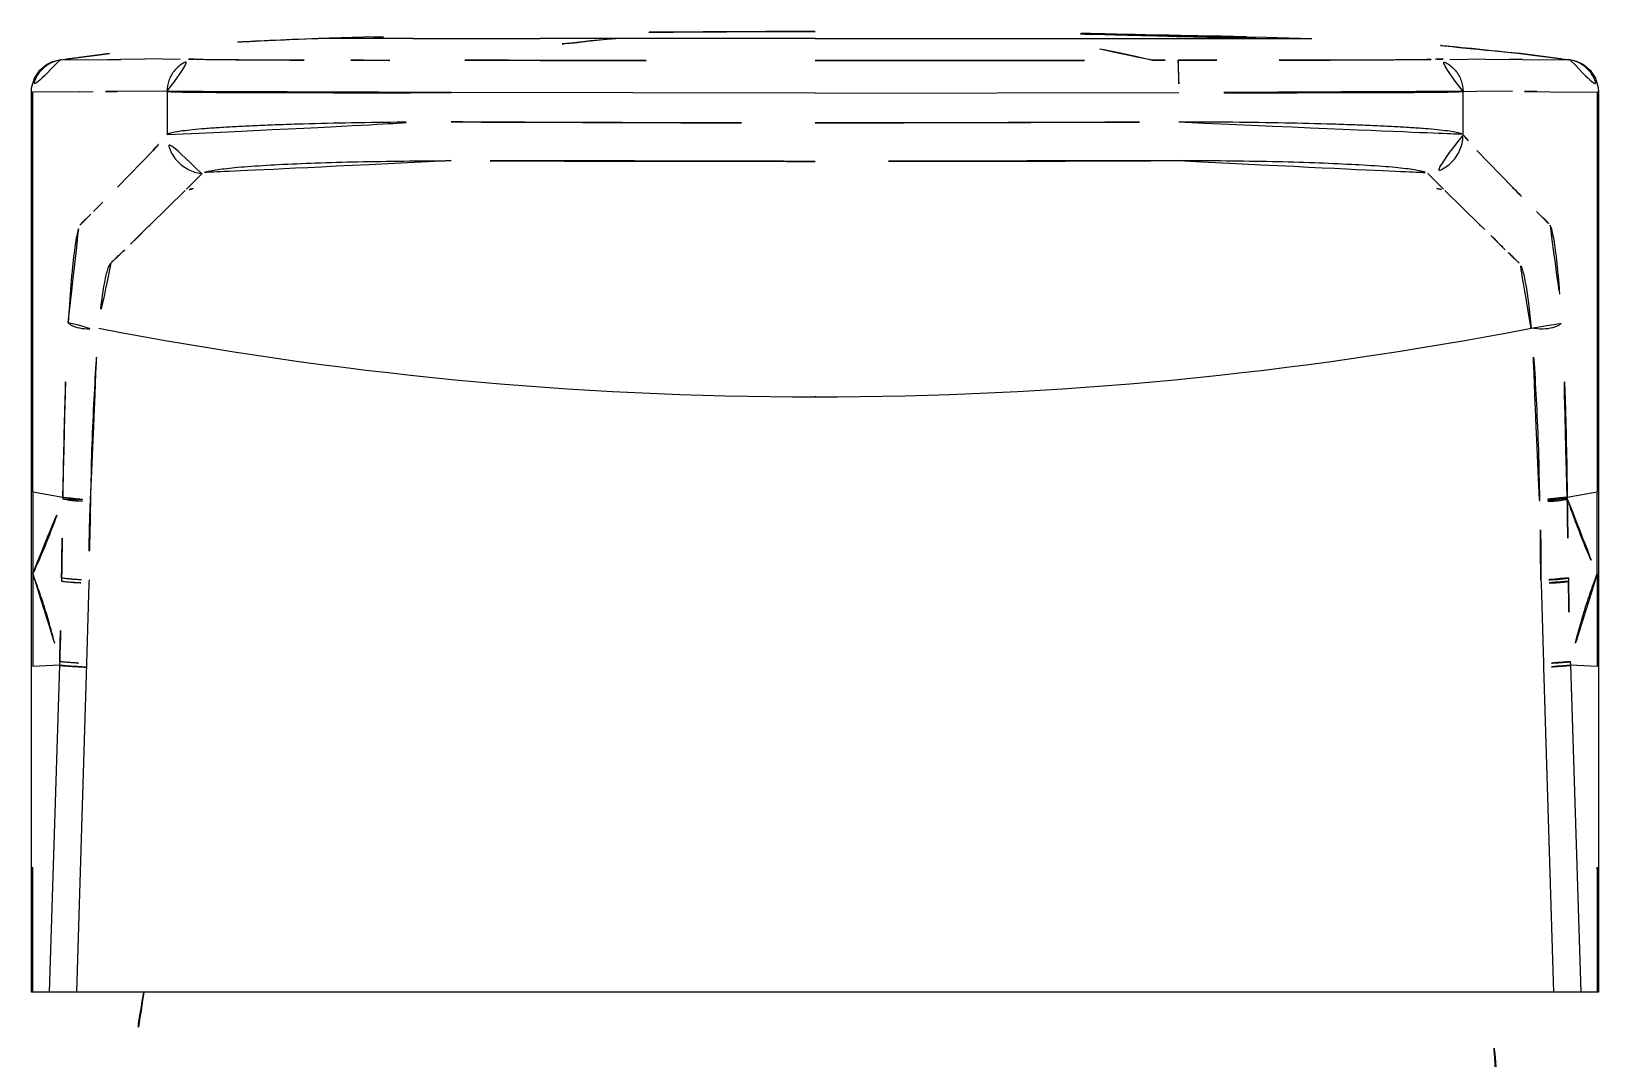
# Model space of a CAD drawing. Extents: x 16296660632 to 16296672714, y -37409619871 to -37409617455.
# Drawn here: x 16296672227.7 to 16296672275.79, y -37409617760.39 to -37409617728.86 of the extents above; entities that cross this region are included whole.
import ezdxf

# ---------------------------------------------------------------- set-up
doc = ezdxf.new("R2010")
doc.units = 0
doc.header["$LTSCALE"] = 10
doc.header["$MEASUREMENT"] = 0
doc.layers.get('0').update_dxf_attribs({"linetype": 'CONTINUOUS'})
doc.layers.add('02___PRT_ALL_AXES', color=7, linetype='CONTINUOUS')

msp = doc.modelspace()

# ---------------------------------------------------------------- linework, layer by layer
at = {"color": 7, "linetype": 'Continuous'}
for p, q in [((16296672237.900391, -37409617729.044144), (16296672236.50116, -37409617729.082443)), ((16296672237.90192, -37409617729.08252), (16296672236.501989, -37409617729.082268)), ((16296672238.5033, -37409617729.02877), (16296672237.900391, -37409617729.044144)), ((16296672238.504089, -37409617729.063904), (16296672237.90132, -37409617729.082527)), ((16296672238.503719, -37409617729.082481), (16296672237.90132, -37409617729.082542)), ((16296672239.40564, -37409617729.082481), (16296672238.503719, -37409617729.082481)), ((16296672239.405649, -37409617729.082481), (16296672243.310711, -37409617729.082497)), ((16296672245.636909, -37409617729.082527), (16296672243.310699, -37409617729.082512)), ((16296672251.74423, -37409617729.082542), (16296672245.636881, -37409617729.08252)), ((16296672251.74423, -37409617728.86393), (16296672251.74423, -37409617728.864014)), ((16296672251.74423, -37409617729.082542), (16296672257.851521, -37409617729.08252)), ((16296672257.851521, -37409617729.08252), (16296672260.17786, -37409617729.082497)), ((16296672260.17775, -37409617729.082497), (16296672264.0828, -37409617729.082481)), ((16296672264.082809, -37409617729.082481), (16296672264.98473, -37409617729.082481)), ((16296672264.98473, -37409617729.082481), (16296672265.588011, -37409617729.082558)), ((16296672264.985229, -37409617729.063927), (16296672265.587139, -37409617729.082527)), ((16296672264.986019, -37409617729.028793), (16296672265.58893, -37409617729.044159)), ((16296672265.587139, -37409617729.082527), (16296672266.987471, -37409617729.082527)), ((16296672265.58893, -37409617729.044159), (16296672266.987499, -37409617729.082443)), ((16296672230.1021, -37409617729.545837), (16296672228.86219, -37409617729.702797)), ((16296672274.626261, -37409617729.702797), (16296672273.38633, -37409617729.54583)), ((16296672228.56814, -37409617729.738533), (16296672228.56954, -37409617729.738297)), ((16296672228.56954, -37409617729.738297), (16296672228.67915, -37409617729.723824)), ((16296672228.56954, -37409617729.738297), (16296672228.612141, -37409617729.737061)), ((16296672228.612141, -37409617729.737038), (16296672230.04142, -37409617729.728233)), ((16296672230.04143, -37409617729.728271), (16296672230.44269, -37409617729.725128)), ((16296672231.18211, -37409617729.71994), (16296672230.442011, -37409617729.725456)), ((16296672232.26832, -37409617729.723083), (16296672231.17985, -37409617729.710823)), ((16296672271.2202, -37409617729.723083), (16296672272.308599, -37409617729.710808)), ((16296672272.306351, -37409617729.71994), (16296672273.04645, -37409617729.725456)), ((16296672273.44702, -37409617729.72831), (16296672273.046169, -37409617729.725082)), ((16296672273.447029, -37409617729.728233), (16296672274.87631, -37409617729.737038)), ((16296672274.806499, -37409617729.72345), (16296672274.92091, -37409617729.738571)), ((16296672274.919161, -37409617729.738541), (16296672274.87631, -37409617729.737053)), ((16296672274.92075, -37409617729.738724), (16296672274.919161, -37409617729.738541)), ((16296672274.92075, -37409617729.738724), (16296672274.99972, -37409617729.752769)), ((16296672227.70116, -37409617730.730057), (16296672227.701111, -37409617730.730072)), ((16296672227.701111, -37409617730.730072), (16296672227.749149, -37409617730.730103)), ((16296672227.703159, -37409617758.351021), (16296672227.70438, -37409617730.730072)), ((16296672227.74922, -37409617742.994583), (16296672227.749229, -37409617730.727493)), ((16296672229.191339, -37409617730.717003), (16296672227.749229, -37409617730.727493)), ((16296672229.191339, -37409617730.717003), (16296672229.59553, -37409617730.713097)), ((16296672231.437309, -37409617730.69899), (16296672230.348181, -37409617730.706978)), ((16296672231.86194, -37409617730.706993), (16296672231.437361, -37409617730.69899)), ((16296672231.864981, -37409617730.707603), (16296672231.86194, -37409617730.706993)), ((16296672231.864981, -37409617730.707603), (16296672231.864981, -37409617732.032112)), ((16296672251.74423, -37409617730.756508), (16296672240.58168, -37409617730.743103)), ((16296672251.74423, -37409617730.756508), (16296672262.906771, -37409617730.743103)), ((16296672271.62347, -37409617730.707603), (16296672271.62652, -37409617730.70697)), ((16296672271.62347, -37409617730.707603), (16296672271.62347, -37409617732.032112)), ((16296672271.62652, -37409617730.70697), (16296672272.0511, -37409617730.69899)), ((16296672273.14027, -37409617730.706978), (16296672272.05114, -37409617730.69899)), ((16296672273.89292, -37409617730.712563), (16296672274.297119, -37409617730.716011)), ((16296672274.29714, -37409617730.717056), (16296672275.739189, -37409617730.727417)), ((16296672275.739229, -37409617730.727493), (16296672275.739229, -37409617742.994583)), ((16296672275.78404, -37409617730.730042), (16296672275.74605, -37409617730.730118)), ((16296672275.784081, -37409617730.730026), (16296672275.785299, -37409617758.351021)), ((16296672231.864981, -37409617732.032143), (16296672231.86194, -37409617732.035637)), ((16296672271.62347, -37409617732.032112), (16296672271.62652, -37409617732.035683)), ((16296672230.348261, -37409617733.645798), (16296672231.437361, -37409617732.518547)), ((16296672272.0511, -37409617732.518547), (16296672273.1402, -37409617733.645798)), ((16296672232.459009, -37409617733.71022), (16296672232.69981, -37409617733.471451)), ((16296672232.69981, -37409617733.471451), (16296672232.94486, -37409617733.227913)), ((16296672270.788639, -37409617733.471451), (16296672270.543591, -37409617733.227913)), ((16296672271.029449, -37409617733.71022), (16296672270.788639, -37409617733.471451)), ((16296672232.42396, -37409617733.74456), (16296672231.34726, -37409617734.80027)), ((16296672271.064501, -37409617733.74456), (16296672272.14119, -37409617734.800262)), ((16296672231.195499, -37409617734.949203), (16296672231.300369, -37409617734.844933)), ((16296672272.29295, -37409617734.949203), (16296672272.188089, -37409617734.844933)), ((16296672251.74423, -37409617740.062721), (16296672251.74423, -37409617740.080399)), ((16296672227.745291, -37409617742.994583), (16296672227.745199, -37409617745.50943)), ((16296672227.745291, -37409617742.994583), (16296672228.66453, -37409617743.152992)), ((16296672274.823931, -37409617743.152992), (16296672275.74316, -37409617742.994583)), ((16296672275.743259, -37409617745.50943), (16296672275.74316, -37409617742.994583)), ((16296672228.66453, -37409617743.152992), (16296672228.663891, -37409617743.207451)), ((16296672229.51461, -37409617743.227814), (16296672229.513889, -37409617743.2808)), ((16296672273.97344, -37409617743.227837), (16296672273.974991, -37409617743.280762)), ((16296672274.823931, -37409617743.152992), (16296672274.82456, -37409617743.207451)), ((16296672227.745029, -37409617745.50943), (16296672227.745001, -37409617745.733803)), ((16296672275.746679, -37409617745.50943), (16296672275.74667, -37409617745.733803)), ((16296672227.745001, -37409617745.733803), (16296672227.74457, -37409617748.35247)), ((16296672228.630039, -37409617745.632088), (16296672228.62849, -37409617745.733612)), ((16296672229.468651, -37409617745.797478), (16296672229.394609, -37409617748.264282)), ((16296672229.47529, -37409617745.697609), (16296672229.468651, -37409617745.797478)), ((16296672274.013149, -37409617745.697609), (16296672274.019779, -37409617745.797493)), ((16296672274.019779, -37409617745.797493), (16296672274.09384, -37409617748.264282)), ((16296672274.858419, -37409617745.632088), (16296672274.85997, -37409617745.73362)), ((16296672275.74667, -37409617745.733803), (16296672275.746771, -37409617748.35247)), ((16296672228.56669, -37409617748.314003), (16296672227.747511, -37409617748.352478)), ((16296672228.56708, -37409617748.314011), (16296672228.25227, -37409617758.351021)), ((16296672228.57044, -37409617748.202393), (16296672228.56694, -37409617748.314003)), ((16296672229.394609, -37409617748.264282), (16296672229.08499, -37409617758.351021)), ((16296672274.09384, -37409617748.264282), (16296672274.09717, -37409617748.375816)), ((16296672274.09717, -37409617748.375816), (16296672274.403549, -37409617758.351013)), ((16296672274.918209, -37409617748.202377), (16296672274.921721, -37409617748.314003)), ((16296672275.74094, -37409617748.352478), (16296672274.921761, -37409617748.314003)), ((16296672274.921761, -37409617748.314003), (16296672275.23645, -37409617758.351013)), ((16296672275.78536, -37409617758.351021), (16296672227.703091, -37409617758.351021))]:
    msp.add_line(p, q, dxfattribs=at)
for points in [[(16296672228.67915, -37409617729.723824), (16296672229.145321, -37409617729.663368), (16296672229.716101, -37409617729.592247), (16296672230.102249, -37409617729.546097)], [(16296672273.38619, -37409617729.546097), (16296672273.77103, -37409617729.592079), (16296672274.34078, -37409617729.663063), (16296672274.806499, -37409617729.72345)], [(16296672227.701111, -37409617730.730072), (16296672227.710621, -37409617730.592644), (16296672227.7994, -37409617730.297913), (16296672227.96257, -37409617730.056007), (16296672228.165489, -37409617729.885719), (16296672228.3535, -37409617729.79245), (16296672228.484699, -37409617729.753662), (16296672228.567329, -37409617729.738777)], [(16296672274.99972, -37409617729.752769), (16296672275.13279, -37409617729.791649), (16296672275.322941, -37409617729.885696), (16296672275.525459, -37409617730.055542), (16296672275.687941, -37409617730.295593), (16296672275.77737, -37409617730.589401), (16296672275.78735, -37409617730.730553)]]:
    msp.add_lwpolyline(points, dxfattribs=at)
for centre, radius, start, end in [((16296672238.56146, -37409617801.900703), 72.847411, 91.62000406, 96.66842761), ((16296672251.74094, -37409618260.51226), 531.648322, 89.99967215, 91.42673205), ((16296672251.744141, -37409618167.264687), 438.40077, 90, 91.73065339), ((16296672251.74299, -37409618129.964973), 401.101041, 89.99978143, 91.89137109), ((16296672247.41143, -37409617754.191811), 25.171918, 94.0425597, 103.8456196), ((16296672251.745461, -37409618129.964973), 401.101039, 88.10851969, 90.00021857), ((16296672251.74505, -37409618167.226357), 438.362437, 88.26923738, 90.00010928), ((16296672251.747549, -37409618260.510094), 531.646152, 88.5731587, 89.99694008), ((16296672256.076839, -37409617754.193008), 25.173125, 76.1548048, 85.9573313), ((16296672264.927, -37409617801.900703), 72.847418, 83.33157239, 88.37999594), ((16296672228.748011, -37409617730.710426), 0.982831, 97.9462029, 100.3052081), ((16296672237.216881, -37409617791.598358), 62.456872, 97.68739076, 97.91892523), ((16296672232.35981, -37409617740.40696), 10.694106, 88.3034669, 90.4986649), ((16296672238.419319, -37409616935.964722), 793.788849, 269.934211647, 270.157804292), ((16296672265.048241, -37409616962.004997), 767.748616, 269.838478882, 270.069613254), ((16296672266.120359, -37409617792.711143), 63.579878, 82.08427399, 82.31174284), ((16296672274.7404, -37409617730.710747), 0.983147, 79.5803711, 82.0534724), ((16296672045.40333, -37409617568.494583), 248.017129, 318.59788582, 318.74632637), ((16296672458.07864, -37409617568.494041), 248.01262, 221.25476327, 221.40327587), ((16296672233.061951, -37409617732.054626), 1.178802, 262.9364145, 264.3011074), ((16296672270.42651, -37409617732.054626), 1.178802, 275.6988926, 277.0635855), ((16296672141.046221, -37409617645.91877), 125.183365, 315.02704621, 315.50963305), ((16296672362.618389, -37409617645.745644), 125.430351, 224.49036695, 224.97218112), ((16296672251.71702, -37409617624.901909), 115.178541, 259.01549425, 270.0135511), ((16296672251.77162, -37409617624.901039), 115.179366, 269.98633962, 280.98439847), ((16296672070.430941, -37409617743.249908), 158.217044, 358.20615371, 359.10034452), ((16296672433.05752, -37409617743.249908), 158.217044, 180.89965548, 181.79384629)]:
    msp.add_arc(centre, radius, start, end, dxfattribs=at)
for points, knots in [([(16296672228.572189, -37409617729.743446), (16296672228.458639, -37409617729.764099), (16296672228.23683, -37409617729.845657), (16296672227.96711, -37409617730.073509), (16296672227.790661, -37409617730.379303), (16296672227.74951, -37409617730.612022), (16296672227.749269, -37409617730.727417)], [0, 0, 0, 0, 0.249994782, 0.499985591, 0.750039468, 1, 1, 1, 1]), ([(16296672231.86194, -37409617730.706848), (16296672231.862009, -37409617730.593338), (16296672231.90275, -37409617730.356987), (16296672232.08482, -37409617730.042732), (16296672232.366699, -37409617729.813881), (16296672232.593679, -37409617729.736923), (16296672232.705681, -37409617729.719254)], [0, 0, 0, 0, 0.242131574, 0.50018665, 0.758129322, 1, 1, 1, 1]), ([(16296672232.7057, -37409617729.719254), (16296672232.75115, -37409617729.724403), (16296672232.89221, -37409617729.730263), (16296672233.176229, -37409617729.736038), (16296672233.60351, -37409617729.740929), (16296672234.165991, -37409617729.744904), (16296672234.85351, -37409617729.747971), (16296672235.981291, -37409617729.751259), (16296672236.87854, -37409617729.752434), (16296672237.507601, -37409617729.753052)], [0, 0, 0, 0, 0.028571255, 0.088091059, 0.177529921, 0.295470414, 0.439493363, 0.607023892, 1, 1, 1, 1]), ([(16296672241.38772, -37409617729.751266), (16296672241.322901, -37409617729.751106), (16296672241.061979, -37409617729.750473), (16296672240.80105, -37409617729.750008), (16296672240.60494, -37409617729.750557)], [0, 0, 0, 0, 0.248401854, 1, 1, 1, 1]), ([(16296672241.3876, -37409617729.75135), (16296672242.250641, -37409617729.753319), (16296672245.70285, -37409617729.758919), (16296672249.15506, -37409617729.762482), (16296672251.74423, -37409617729.762497)], [0, 0, 0, 0, 0.249997232, 1, 1, 1, 1]), ([(16296672251.74423, -37409617729.762497), (16296672254.333401, -37409617729.762482), (16296672257.785601, -37409617729.758919), (16296672261.23781, -37409617729.753319), (16296672262.100849, -37409617729.75135)], [0, 0, 0, 0, 0.750002768, 1, 1, 1, 1]), ([(16296672262.100771, -37409617729.751266), (16296672262.165581, -37409617729.751106), (16296672262.426491, -37409617729.750473), (16296672262.68741, -37409617729.750008), (16296672262.883511, -37409617729.750557)], [0, 0, 0, 0, 0.248401875, 1, 1, 1, 1]), ([(16296672262.883511, -37409617729.750557), (16296672262.886299, -37409617729.76207), (16296672262.889509, -37409617729.796227), (16296672262.89427, -37409617729.863258), (16296672262.898161, -37409617729.961601), (16296672262.901791, -37409617730.088402), (16296672262.904461, -37409617730.2379), (16296672262.90686, -37409617730.458771), (16296672262.907141, -37409617730.628838), (16296672262.906771, -37409617730.743103)], [0, 0, 0, 0, 0.035778115, 0.103125979, 0.203288396, 0.332844022, 0.486343067, 0.654884843, 1, 1, 1, 1]), ([(16296672265.98085, -37409617729.753052), (16296672266.609921, -37409617729.752434), (16296672267.50716, -37409617729.751259), (16296672268.634939, -37409617729.747971), (16296672269.32247, -37409617729.744904), (16296672269.884951, -37409617729.740929), (16296672270.312229, -37409617729.736038), (16296672270.596239, -37409617729.730263), (16296672270.73731, -37409617729.724403), (16296672270.782749, -37409617729.719254)], [0, 0, 0, 0, 0.392976108, 0.560506637, 0.704529586, 0.822470079, 0.911908941, 0.971428745, 1, 1, 1, 1]), ([(16296672270.812031, -37409617729.717537), (16296672270.8468, -37409617729.716537), (16296672270.98333, -37409617729.712921), (16296672271.11993, -37409617729.712433), (16296672271.22172, -37409617729.713257)], [0, 0, 0, 0, 0.254705531, 1, 1, 1, 1]), ([(16296672271.62652, -37409617730.707031), (16296672271.626471, -37409617730.593513), (16296672271.58576, -37409617730.357132), (16296672271.4037, -37409617730.042801), (16296672271.12179, -37409617729.813904), (16296672270.89477, -37409617729.736908), (16296672270.782749, -37409617729.719254)], [0, 0, 0, 0, 0.24212358, 0.500178891, 0.758126011, 1, 1, 1, 1]), ([(16296672274.918209, -37409617729.743813), (16296672275.031561, -37409617729.764648), (16296672275.252911, -37409617729.846474), (16296672275.521959, -37409617730.074333), (16296672275.69791, -37409617730.379799), (16296672275.738951, -37409617730.61219), (16296672275.739189, -37409617730.727417)], [0, 0, 0, 0, 0.250000467, 0.499991671, 0.750045447, 1, 1, 1, 1]), ([(16296672230.3482, -37409617730.706978), (16296672230.285879, -37409617730.707497), (16296672230.03499, -37409617730.709633), (16296672229.7841, -37409617730.711731), (16296672229.59553, -37409617730.713097)], [0, 0, 0, 0, 0.248395776, 1, 1, 1, 1]), ([(16296672240.58168, -37409617730.743103), (16296672240.02891, -37409617730.744713), (16296672238.94549, -37409617730.746696), (16296672237.371189, -37409617730.746368), (16296672235.916241, -37409617730.744537), (16296672234.801729, -37409617730.742119), (16296672234.00762, -37409617730.739273), (16296672233.49769, -37409617730.736794), (16296672233.051319, -37409617730.733833), (16296672232.672649, -37409617730.730309), (16296672232.365, -37409617730.726334), (16296672232.130989, -37409617730.721443), (16296672231.98279, -37409617730.717018), (16296672231.902571, -37409617730.711899), (16296672231.87528, -37409617730.709503), (16296672231.864981, -37409617730.707603)], [0, 0, 0, 0, 0.190236003, 0.372853503, 0.541785529, 0.690949788, 0.75640929, 0.815073528, 0.866443887, 0.910028196, 0.945396548, 0.972323041, 0.99059157, 0.996397798, 1, 1, 1, 1]), ([(16296672271.62347, -37409617730.707603), (16296672271.61318, -37409617730.709503), (16296672271.58588, -37409617730.711899), (16296672271.505671, -37409617730.717018), (16296672271.35747, -37409617730.721443), (16296672271.123449, -37409617730.726334), (16296672270.815809, -37409617730.730309), (16296672270.43714, -37409617730.733833), (16296672269.99077, -37409617730.736794), (16296672269.480829, -37409617730.739273), (16296672268.686729, -37409617730.742119), (16296672267.57221, -37409617730.744537), (16296672266.11726, -37409617730.746368), (16296672264.542971, -37409617730.746696), (16296672263.459551, -37409617730.744713), (16296672262.906771, -37409617730.743103)], [0, 0, 0, 0, 0.003602202, 0.009408431, 0.027676959, 0.054603452, 0.089971804, 0.133556113, 0.184926472, 0.24359071, 0.309050212, 0.458214471, 0.627146497, 0.809763997, 1, 1, 1, 1]), ([(16296672273.89292, -37409617730.712563), (16296672273.8298, -37409617730.711647), (16296672273.57892, -37409617730.708748), (16296672273.32802, -37409617730.710114), (16296672273.140249, -37409617730.710114)], [0, 0, 0, 0, 0.251616484, 1, 1, 1, 1]), ([(16296672231.864981, -37409617732.032097), (16296672231.87344, -37409617732.023117), (16296672231.901091, -37409617732.008621), (16296672231.952049, -37409617731.99099), (16296672232.022341, -37409617731.973488), (16296672232.153021, -37409617731.947441), (16296672232.36352, -37409617731.916687), (16296672232.670799, -37409617731.882439), (16296672233.04895, -37409617731.849457), (16296672233.4946, -37409617731.817917), (16296672234.003839, -37409617731.788231), (16296672234.57243, -37409617731.760712), (16296672235.19557, -37409617731.735672), (16296672236.11928, -37409617731.704933), (16296672237.36624, -37409617731.674858), (16296672238.942369, -37409617731.652321), (16296672240.02783, -37409617731.646156), (16296672240.58168, -37409617731.645332)], [0, 0, 0, 0, 0.004233856, 0.010388258, 0.018622758, 0.029018658, 0.056141731, 0.091583405, 0.135142961, 0.186410501, 0.244924891, 0.310221264, 0.381791196, 0.458977756, 0.627437953, 0.80990022, 1, 1, 1, 1]), ([(16296672240.58168, -37409617731.645363), (16296672241.04669, -37409617731.644753), (16296672241.9767, -37409617731.65094), (16296672243.37179, -37409617731.658096), (16296672244.767, -37409617731.6632), (16296672246.62748, -37409617731.668419), (16296672248.95323, -37409617731.672768), (16296672250.813881, -37409617731.674889), (16296672251.74423, -37409617731.674583)], [0, 0, 0, 0, 0.124971635, 0.249948145, 0.374942867, 0.499942296, 0.749964527, 1, 1, 1, 1]), ([(16296672251.74423, -37409617731.674583), (16296672252.67458, -37409617731.674889), (16296672254.535219, -37409617731.672768), (16296672256.86097, -37409617731.668419), (16296672258.72146, -37409617731.6632), (16296672260.116659, -37409617731.658096), (16296672261.511749, -37409617731.65094), (16296672262.441771, -37409617731.644753), (16296672262.906771, -37409617731.645363)], [0, 0, 0, 0, 0.250035473, 0.500057703, 0.625057132, 0.750051854, 0.875028363, 1, 1, 1, 1]), ([(16296672262.906771, -37409617731.645332), (16296672263.46063, -37409617731.646156), (16296672264.546089, -37409617731.652321), (16296672266.12221, -37409617731.674858), (16296672267.369181, -37409617731.704933), (16296672268.292879, -37409617731.735672), (16296672268.916031, -37409617731.760712), (16296672269.48461, -37409617731.788231), (16296672269.993851, -37409617731.817917), (16296672270.439501, -37409617731.849457), (16296672270.81765, -37409617731.882439), (16296672271.124929, -37409617731.916687), (16296672271.33544, -37409617731.947441), (16296672271.46611, -37409617731.973488), (16296672271.5364, -37409617731.99099), (16296672271.58737, -37409617732.008621), (16296672271.615021, -37409617732.023117), (16296672271.62347, -37409617732.032097)], [0, 0, 0, 0, 0.19009978, 0.372562047, 0.541022244, 0.618208804, 0.689778736, 0.755075109, 0.813589499, 0.864857039, 0.908416595, 0.943858269, 0.970981342, 0.981377242, 0.989611742, 0.995766144, 1, 1, 1, 1]), ([(16296672271.626511, -37409617732.035843), (16296672271.62607, -37409617732.174347), (16296672271.574409, -37409617732.463676), (16296672271.3456, -37409617732.846603), (16296672270.99242, -37409617733.120857), (16296672270.709961, -37409617733.207329), (16296672270.571461, -37409617733.224487)], [0, 0, 0, 0, 0.24065148, 0.498769291, 0.757566003, 1, 1, 1, 1]), ([(16296672232.91699, -37409617733.224487), (16296672232.7785, -37409617733.207329), (16296672232.496031, -37409617733.12085), (16296672232.142851, -37409617732.846588), (16296672231.91404, -37409617732.463669), (16296672231.862379, -37409617732.174347), (16296672231.86194, -37409617732.035828)], [0, 0, 0, 0, 0.242434186, 0.501231092, 0.759348887, 1, 1, 1, 1]), ([(16296672240.581671, -37409617732.831177), (16296672240.094801, -37409617732.833672), (16296672239.13871, -37409617732.84214), (16296672237.750799, -37409617732.861877), (16296672236.470831, -37409617732.896973), (16296672235.344151, -37409617732.945847), (16296672234.51903, -37409617732.994713), (16296672233.96418, -37409617733.039932), (16296672233.637911, -37409617733.074562), (16296672233.37641, -37409617733.110603), (16296672233.177521, -37409617733.145554), (16296672233.0396, -37409617733.179558), (16296672232.9674, -37409617733.208992), (16296672232.944889, -37409617733.227608)], [0, 0, 0, 0, 0.190586293, 0.37427283, 0.543347749, 0.691795405, 0.815714838, 0.866871688, 0.90970645, 0.944112154, 0.970249208, 0.988567286, 1, 1, 1, 1]), ([(16296672251.74423, -37409617732.852676), (16296672250.81275, -37409617732.852921), (16296672248.95018, -37409617732.851334), (16296672246.622049, -37409617732.848198), (16296672244.75972, -37409617732.844452), (16296672243.36282, -37409617732.840561), (16296672241.970091, -37409617732.835251), (16296672241.043011, -37409617732.83004), (16296672240.5816, -37409617732.831177)], [0, 0, 0, 0, 0.25033683, 0.500572512, 0.625692845, 0.750845448, 0.875995199, 1, 1, 1, 1]), ([(16296672262.906851, -37409617732.831177), (16296672262.44544, -37409617732.83004), (16296672261.51837, -37409617732.835251), (16296672260.125629, -37409617732.840561), (16296672258.728729, -37409617732.844452), (16296672256.8664, -37409617732.848198), (16296672254.538271, -37409617732.851334), (16296672252.675699, -37409617732.852921), (16296672251.74423, -37409617732.852676)], [0, 0, 0, 0, 0.124004801, 0.249154552, 0.374307155, 0.499427488, 0.74966317, 1, 1, 1, 1]), ([(16296672262.906851, -37409617732.831169), (16296672263.393721, -37409617732.833603), (16296672264.34988, -37409617732.84214), (16296672265.7379, -37409617732.8619), (16296672267.017891, -37409617732.896889), (16296672268.144661, -37409617732.945961), (16296672268.9702, -37409617732.995003), (16296672269.52562, -37409617733.039703), (16296672269.851709, -37409617733.074013), (16296672270.112129, -37409617733.110497), (16296672270.309669, -37409617733.146263), (16296672270.44766, -37409617733.18029), (16296672270.52014, -37409617733.209396), (16296672270.54356, -37409617733.227608)], [0, 0, 0, 0, 0.190593329, 0.374316575, 0.543412558, 0.691828385, 0.81581433, 0.867118203, 0.909956254, 0.94413575, 0.970087406, 0.988386466, 1, 1, 1, 1]), ([(16296672232.6702, -37409617733.685608), (16296672232.650249, -37409617733.691803), (16296672232.56921, -37409617733.715523), (16296672232.486561, -37409617733.733612), (16296672232.42396, -37409617733.74456)], [0, 0, 0, 0, 0.247338688, 1, 1, 1, 1]), ([(16296672232.6702, -37409617733.685608), (16296672232.65921, -37409617733.689034), (16296672232.59107, -37409617733.708748), (16296672232.518101, -37409617733.717529), (16296672232.459009, -37409617733.710197)], [0, 0, 0, 0, 0.161952504, 1, 1, 1, 1]), ([(16296672270.81826, -37409617733.685608), (16296672270.8382, -37409617733.691803), (16296672270.91925, -37409617733.715523), (16296672271.0019, -37409617733.733612), (16296672271.064501, -37409617733.74456)], [0, 0, 0, 0, 0.247347335, 1, 1, 1, 1]), ([(16296672270.81826, -37409617733.685608), (16296672270.8416, -37409617733.692863), (16296672270.8806, -37409617733.703033), (16296672270.95109, -37409617733.714653), (16296672270.99851, -37409617733.713707), (16296672271.02944, -37409617733.710152)], [0, 0, 0, 0, 0.342485072, 0.563682713, 1, 1, 1, 1]), ([(16296672229.191339, -37409617734.813293), (16296672229.20463, -37409617734.790527), (16296672229.242331, -37409617734.755173), (16296672229.295179, -37409617734.702423), (16296672229.347219, -37409617734.651154), (16296672229.41633, -37409617734.582901), (16296672229.502661, -37409617734.497597), (16296672229.571541, -37409617734.429253), (16296672229.605961, -37409617734.395073)], [0, 0, 0, 0, 0.134241202, 0.258194994, 0.382075747, 0.505791224, 0.752983399, 1, 1, 1, 1]), ([(16296672273.8825, -37409617734.395073), (16296672273.91691, -37409617734.429253), (16296672273.98579, -37409617734.497597), (16296672274.072109, -37409617734.582893), (16296672274.14122, -37409617734.651131), (16296672274.19326, -37409617734.7024), (16296672274.24609, -37409617734.755127), (16296672274.283791, -37409617734.790497), (16296672274.297091, -37409617734.813248)], [0, 0, 0, 0, 0.247022542, 0.49422065, 0.617939067, 0.741822735, 0.865779575, 1, 1, 1, 1]), ([(16296672228.833679, -37409617737.797798), (16296672228.85573, -37409617737.415604), (16296672228.89138, -37409617736.873207), (16296672228.951071, -37409617736.193497), (16296672228.99494, -37409617735.780144), (16296672229.04019, -37409617735.435516), (16296672229.0861, -37409617735.161568), (16296672229.1325, -37409617734.960823), (16296672229.16934, -37409617734.852028), (16296672229.19133, -37409617734.812737)], [0, 0, 0, 0, 0.38100727, 0.540879296, 0.679051323, 0.794639336, 0.886825292, 0.955191352, 1, 1, 1, 1]), ([(16296672231.195499, -37409617734.949203), (16296672231.14152, -37409617734.999893), (16296672231.00827, -37409617735.125664), (16296672230.80423, -37409617735.336937), (16296672230.646099, -37409617735.489372), (16296672230.56575, -37409617735.565193)], [0, 0, 0, 0, 0.252182058, 0.623813977, 1, 1, 1, 1]), ([(16296672231.331141, -37409617734.824768), (16296672231.32789, -37409617734.828621), (16296672231.320061, -37409617734.838676), (16296672231.307631, -37409617734.843193), (16296672231.300369, -37409617734.844933)], [0, 0, 0, 0, 0.402743706, 1, 1, 1, 1]), ([(16296672231.34726, -37409617734.800262), (16296672231.348351, -37409617734.802544), (16296672231.349831, -37409617734.808052), (16296672231.3445, -37409617734.815147), (16296672231.33779, -37409617734.820877), (16296672231.33317, -37409617734.825378), (16296672231.33065, -37409617734.827469)], [0, 0, 0, 0, 0.219194056, 0.444582894, 0.715312624, 1, 1, 1, 1]), ([(16296672272.14119, -37409617734.800262), (16296672272.140129, -37409617734.802521), (16296672272.13858, -37409617734.807877), (16296672272.143841, -37409617734.81469), (16296672272.150419, -37409617734.819832), (16296672272.154989, -37409617734.823807), (16296672272.157459, -37409617734.825623)], [0, 0, 0, 0, 0.22696992, 0.452726497, 0.721698262, 1, 1, 1, 1]), ([(16296672272.15731, -37409617734.824768), (16296672272.160561, -37409617734.828621), (16296672272.1684, -37409617734.838676), (16296672272.18083, -37409617734.843193), (16296672272.188089, -37409617734.844933)], [0, 0, 0, 0, 0.402727377, 1, 1, 1, 1]), ([(16296672274.297091, -37409617734.812698), (16296672274.31908, -37409617734.851959), (16296672274.355909, -37409617734.960693), (16296672274.402309, -37409617735.161339), (16296672274.44821, -37409617735.435158), (16296672274.49345, -37409617735.779617), (16296672274.537319, -37409617736.19281), (16296672274.597, -37409617736.872253), (16296672274.63265, -37409617737.414421), (16296672274.654699, -37409617737.796471)], [0, 0, 0, 0, 0.044804096, 0.11316577, 0.205348257, 0.3209344, 0.459106463, 0.618980622, 1, 1, 1, 1]), ([(16296672272.922701, -37409617735.565193), (16296672272.868931, -37409617735.51445), (16296672272.73605, -37409617735.388519), (16296672272.532101, -37409617735.177147), (16296672272.37359, -37409617735.024933), (16296672272.29295, -37409617734.949203)], [0, 0, 0, 0, 0.251764204, 0.623306313, 1, 1, 1, 1]), ([(16296672230.56575, -37409617735.56517), (16296672230.53017, -37409617735.599373), (16296672230.45895, -37409617735.66774), (16296672230.36978, -37409617735.753113), (16296672230.298361, -37409617735.821426), (16296672230.24464, -37409617735.872612), (16296672230.20005, -37409617735.915558), (16296672230.16288, -37409617735.950272), (16296672230.143669, -37409617735.968208), (16296672230.135019, -37409617735.978912)], [0, 0, 0, 0, 0.247861941, 0.495904089, 0.62002634, 0.74427324, 0.86861505, 0.930866234, 1, 1, 1, 1]), ([(16296672273.353439, -37409617735.978912), (16296672273.34479, -37409617735.968208), (16296672273.325569, -37409617735.950272), (16296672273.288401, -37409617735.915558), (16296672273.243811, -37409617735.872612), (16296672273.1901, -37409617735.821426), (16296672273.118679, -37409617735.753113), (16296672273.02951, -37409617735.66774), (16296672272.95829, -37409617735.599373), (16296672272.92271, -37409617735.56517)], [0, 0, 0, 0, 0.069133766, 0.13138495, 0.25572676, 0.37997366, 0.504095911, 0.752138059, 1, 1, 1, 1]), ([(16296672230.1348, -37409617735.97879), (16296672230.114269, -37409617736.005417), (16296672230.076811, -37409617736.079033), (16296672230.029881, -37409617736.21579), (16296672229.983179, -37409617736.399239), (16296672229.91646, -37409617736.733727), (16296672229.841169, -37409617737.262451), (16296672229.79393, -37409617737.715683), (16296672229.770559, -37409617737.970261)], [0, 0, 0, 0, 0.049572965, 0.120348293, 0.213212972, 0.328278872, 0.623115604, 1, 1, 1, 1]), ([(16296672273.717899, -37409617737.970261), (16296672273.694521, -37409617737.715683), (16296672273.64728, -37409617737.262451), (16296672273.571989, -37409617736.733727), (16296672273.50528, -37409617736.399239), (16296672273.45857, -37409617736.21579), (16296672273.41165, -37409617736.079033), (16296672273.37418, -37409617736.005417), (16296672273.353661, -37409617735.97879)], [0, 0, 0, 0, 0.376884396, 0.671721128, 0.786787028, 0.879651707, 0.950427035, 1, 1, 1, 1]), ([(16296672228.8337, -37409617737.798141), (16296672228.83927, -37409617737.812187), (16296672228.86528, -37409617737.8423), (16296672228.92194, -37409617737.88343), (16296672229.007191, -37409617737.925484), (16296672229.1695, -37409617737.979881), (16296672229.430019, -37409617738.01416), (16296672229.651819, -37409617737.99408), (16296672229.770399, -37409617737.970207)], [0, 0, 0, 0, 0.04576399, 0.116362868, 0.212243952, 0.331930258, 0.633727597, 1, 1, 1, 1]), ([(16296672273.71806, -37409617737.970207), (16296672273.83663, -37409617737.99408), (16296672274.058439, -37409617738.01416), (16296672274.31896, -37409617737.979881), (16296672274.48126, -37409617737.925484), (16296672274.566521, -37409617737.88343), (16296672274.62318, -37409617737.842308), (16296672274.649191, -37409617737.812202), (16296672274.654751, -37409617737.798149)], [0, 0, 0, 0, 0.366275753, 0.668075603, 0.787762905, 0.883644045, 0.954240771, 1, 1, 1, 1]), ([(16296672229.515051, -37409617743.227837), (16296672229.527651, -37409617742.722809), (16296672229.541149, -37409617741.748741), (16296672229.607229, -37409617740.355728), (16296672229.67395, -37409617739.107697), (16296672229.73724, -37409617738.329239), (16296672229.77038, -37409617737.970261)], [0, 0, 0, 0, 0.287867539, 0.555024611, 0.794578627, 1, 1, 1, 1]), ([(16296672273.97341, -37409617743.227852), (16296672273.96081, -37409617742.722801), (16296672273.947281, -37409617741.748734), (16296672273.881241, -37409617740.35569), (16296672273.814501, -37409617739.107658), (16296672273.751209, -37409617738.329193), (16296672273.718069, -37409617737.970207)], [0, 0, 0, 0, 0.287869961, 0.555025314, 0.794581373, 1, 1, 1, 1]), ([(16296672228.664379, -37409617743.152992), (16296672228.67716, -37409617742.186119), (16296672228.714769, -37409617740.400513), (16296672228.786421, -37409617738.615784), (16296672228.833719, -37409617737.798172)], [0, 0, 0, 0, 0.54142903, 1, 1, 1, 1]), ([(16296672274.82407, -37409617743.152992), (16296672274.811501, -37409617742.185951), (16296672274.77379, -37409617740.39994), (16296672274.70159, -37409617738.614838), (16296672274.65468, -37409617737.796959)], [0, 0, 0, 0, 0.541397313, 1, 1, 1, 1]), ([(16296672227.745199, -37409617745.50943), (16296672227.82468, -37409617745.340393), (16296672227.98455, -37409617744.986183), (16296672228.21209, -37409617744.427849), (16296672228.43931, -37409617743.829849), (16296672228.58938, -37409617743.418373), (16296672228.663891, -37409617743.207451)], [0, 0, 0, 0, 0.226016571, 0.470079062, 0.729356712, 1, 1, 1, 1]), ([(16296672228.663839, -37409617743.207451), (16296672228.6661, -37409617743.209923), (16296672228.67416, -37409617743.21431), (16296672228.6989, -37409617743.224136), (16296672228.74754, -37409617743.236473), (16296672228.824841, -37409617743.251122), (16296672228.926689, -37409617743.26458), (16296672229.05023, -37409617743.275291), (16296672229.248211, -37409617743.285172), (16296672229.40484, -37409617743.28479), (16296672229.51343, -37409617743.280762)], [0, 0, 0, 0, 0.011701085, 0.031219377, 0.093682262, 0.186177, 0.306726667, 0.45272667, 0.619882527, 1, 1, 1, 1]), ([(16296672228.66449, -37409617743.152992), (16296672228.66663, -37409617743.155457), (16296672228.674459, -37409617743.15992), (16296672228.69879, -37409617743.16983), (16296672228.747219, -37409617743.182182), (16296672228.824539, -37409617743.196693), (16296672228.926611, -37409617743.210274), (16296672229.050369, -37409617743.221481), (16296672229.24889, -37409617743.231934), (16296672229.406019, -37409617743.231499), (16296672229.515051, -37409617743.227837)], [0, 0, 0, 0, 0.011430382, 0.030541439, 0.092331239, 0.184878479, 0.305708358, 0.451705193, 0.618915941, 1, 1, 1, 1]), ([(16296672229.513189, -37409617743.280731), (16296672229.50124, -37409617743.680077), (16296672229.47011, -37409617744.485397), (16296672229.47732, -37409617745.291313), (16296672229.47538, -37409617745.69754)], [0, 0, 0, 0, 0.495831484, 1, 1, 1, 1]), ([(16296672274.82399, -37409617743.152992), (16296672274.82176, -37409617743.155457), (16296672274.81374, -37409617743.159843), (16296672274.789061, -37409617743.169693), (16296672274.74044, -37409617743.182037), (16296672274.663111, -37409617743.196648), (16296672274.561159, -37409617743.21019), (16296672274.43746, -37409617743.221252), (16296672274.23914, -37409617743.231712), (16296672274.08222, -37409617743.231651), (16296672273.97341, -37409617743.227852)], [0, 0, 0, 0, 0.011612423, 0.031053869, 0.093387356, 0.185784524, 0.30630848, 0.452365138, 0.619622725, 1, 1, 1, 1]), ([(16296672274.824619, -37409617743.207451), (16296672274.82235, -37409617743.209923), (16296672274.814301, -37409617743.21431), (16296672274.789551, -37409617743.224136), (16296672274.74091, -37409617743.236473), (16296672274.66362, -37409617743.251122), (16296672274.56176, -37409617743.26458), (16296672274.438219, -37409617743.275291), (16296672274.24024, -37409617743.285172), (16296672274.08362, -37409617743.28479), (16296672273.975019, -37409617743.280762)], [0, 0, 0, 0, 0.011700982, 0.031219277, 0.093682221, 0.186176974, 0.306726641, 0.452726647, 0.619882511, 1, 1, 1, 1]), ([(16296672274.82456, -37409617743.207451), (16296672274.89908, -37409617743.418373), (16296672275.049141, -37409617743.829857), (16296672275.276369, -37409617744.427856), (16296672275.50391, -37409617744.986183), (16296672275.663759, -37409617745.340393), (16296672275.743259, -37409617745.50943)], [0, 0, 0, 0, 0.270649008, 0.529919335, 0.77398187, 1, 1, 1, 1]), ([(16296672274.824631, -37409617743.206528), (16296672274.827221, -37409617743.406403), (16296672274.838301, -37409617744.214928), (16296672274.84926, -37409617745.023453), (16296672274.858419, -37409617745.632088)], [0, 0, 0, 0, 0.247204, 1, 1, 1, 1]), ([(16296672228.630039, -37409617745.632088), (16296672228.633101, -37409617745.428482), (16296672228.644581, -37409617744.619957), (16296672228.655979, -37409617743.811447), (16296672228.66383, -37409617743.206528)], [0, 0, 0, 0, 0.251831434, 1, 1, 1, 1]), ([(16296672274.013069, -37409617745.69754), (16296672274.011129, -37409617745.291313), (16296672274.018351, -37409617744.485397), (16296672273.987209, -37409617743.680077), (16296672273.97526, -37409617743.280731)], [0, 0, 0, 0, 0.504168516, 1, 1, 1, 1]), ([(16296672227.74515, -37409617745.509537), (16296672227.783859, -37409617745.60994), (16296672227.85931, -37409617745.81369), (16296672227.97019, -37409617746.1241), (16296672228.08029, -37409617746.446762), (16296672228.220381, -37409617746.905296), (16296672228.38032, -37409617747.493767), (16296672228.509121, -37409617747.967484), (16296672228.570299, -37409617748.202393)], [0, 0, 0, 0, 0.114543468, 0.231267678, 0.350890917, 0.477426053, 0.741593033, 1, 1, 1, 1]), ([(16296672275.74342, -37409617745.50943), (16296672275.70521, -37409617745.610039), (16296672275.63023, -37409617745.813751), (16296672275.51972, -37409617746.1241), (16296672275.41013, -37409617746.446693), (16296672275.270269, -37409617746.905243), (16296672275.10918, -37409617747.493584), (16296672274.98086, -37409617747.967613), (16296672274.918209, -37409617748.202377)], [0, 0, 0, 0, 0.11456613, 0.231067829, 0.350688567, 0.477217391, 0.741326172, 1, 1, 1, 1]), ([(16296672228.6285, -37409617745.733612), (16296672228.63098, -37409617745.735367), (16296672228.638969, -37409617745.738167), (16296672228.66338, -37409617745.744743), (16296672228.71076, -37409617745.7528), (16296672228.78615, -37409617745.762878), (16296672228.885719, -37409617745.772789), (16296672229.00716, -37409617745.781883), (16296672229.20389, -37409617745.792557), (16296672229.35993, -37409617745.796593), (16296672229.46867, -37409617745.797493)], [0, 0, 0, 0, 0.010821864, 0.029522204, 0.090242878, 0.180923914, 0.300034965, 0.445559256, 0.613622524, 1, 1, 1, 1]), ([(16296672228.63003, -37409617745.632088), (16296672228.632561, -37409617745.633942), (16296672228.640751, -37409617745.636917), (16296672228.66576, -37409617745.643898), (16296672228.71423, -37409617745.652527), (16296672228.79108, -37409617745.663383), (16296672228.89209, -37409617745.67382), (16296672229.01458, -37409617745.682983), (16296672229.211349, -37409617745.693367), (16296672229.36705, -37409617745.697067), (16296672229.4753, -37409617745.697609)], [0, 0, 0, 0, 0.011075767, 0.030184453, 0.09209131, 0.184187869, 0.304455829, 0.450355467, 0.61782645, 1, 1, 1, 1]), ([(16296672274.858431, -37409617745.632088), (16296672274.8559, -37409617745.633942), (16296672274.8477, -37409617745.636917), (16296672274.822701, -37409617745.643898), (16296672274.77422, -37409617745.652527), (16296672274.697371, -37409617745.663383), (16296672274.596371, -37409617745.67382), (16296672274.473881, -37409617745.682983), (16296672274.277109, -37409617745.693367), (16296672274.12141, -37409617745.697067), (16296672274.013149, -37409617745.697609)], [0, 0, 0, 0, 0.011078297, 0.03018906, 0.092097482, 0.184191683, 0.304456405, 0.450354805, 0.617825888, 1, 1, 1, 1]), ([(16296672274.85997, -37409617745.733612), (16296672274.857491, -37409617745.735367), (16296672274.849501, -37409617745.738167), (16296672274.825109, -37409617745.744743), (16296672274.777731, -37409617745.752792), (16296672274.702351, -37409617745.762878), (16296672274.602791, -37409617745.772781), (16296672274.48134, -37409617745.781883), (16296672274.28459, -37409617745.792557), (16296672274.12854, -37409617745.796593), (16296672274.019779, -37409617745.797493)], [0, 0, 0, 0, 0.010809284, 0.029498558, 0.090202743, 0.180874718, 0.29998367, 0.445512788, 0.613587165, 1, 1, 1, 1]), ([(16296672229.391371, -37409617748.375816), (16296672229.284241, -37409617748.369659), (16296672229.130831, -37409617748.360657), (16296672228.937469, -37409617748.348419), (16296672228.818439, -37409617748.340279), (16296672228.720791, -37409617748.332939), (16296672228.6469, -37409617748.326233), (16296672228.60067, -37409617748.32132), (16296672228.57707, -37409617748.317039), (16296672228.569469, -37409617748.315308), (16296672228.56708, -37409617748.314011)], [0, 0, 0, 0, 0.389218497, 0.557462669, 0.702803372, 0.822034947, 0.912561727, 0.97221808, 0.990115271, 1, 1, 1, 1]), ([(16296672228.57045, -37409617748.2024), (16296672228.57287, -37409617748.203743), (16296672228.580549, -37409617748.205513), (16296672228.60429, -37409617748.209877), (16296672228.65057, -37409617748.21492), (16296672228.72436, -37409617748.221786), (16296672228.82188, -37409617748.229233), (16296672228.94087, -37409617748.237396), (16296672229.134211, -37409617748.249573), (16296672229.287571, -37409617748.258347), (16296672229.394621, -37409617748.264282)], [0, 0, 0, 0, 0.010012618, 0.028108085, 0.088038768, 0.178315083, 0.297246416, 0.442722469, 0.611059523, 1, 1, 1, 1]), ([(16296672274.918011, -37409617748.202393), (16296672274.915609, -37409617748.203728), (16296672274.90793, -37409617748.20549), (16296672274.893351, -37409617748.208221), (16296672274.871981, -37409617748.211037), (16296672274.830879, -37409617748.215714), (16296672274.76413, -37409617748.221718), (16296672274.66666, -37409617748.229248), (16296672274.54764, -37409617748.237389), (16296672274.35429, -37409617748.249573), (16296672274.200899, -37409617748.258347), (16296672274.09384, -37409617748.264282)], [0, 0, 0, 0, 0.009993288, 0.028071921, 0.054130068, 0.087982082, 0.178244522, 0.297172378, 0.442655126, 0.611008059, 1, 1, 1, 1]), ([(16296672274.921379, -37409617748.314011), (16296672274.91898, -37409617748.315308), (16296672274.91139, -37409617748.317039), (16296672274.88781, -37409617748.32132), (16296672274.8416, -37409617748.326233), (16296672274.76774, -37409617748.332939), (16296672274.67012, -37409617748.340271), (16296672274.551109, -37409617748.348412), (16296672274.35774, -37409617748.360657), (16296672274.204309, -37409617748.369652), (16296672274.09717, -37409617748.375816)], [0, 0, 0, 0, 0.009879902, 0.027765428, 0.087399683, 0.177896715, 0.297096937, 0.442424119, 0.610698064, 1, 1, 1, 1])]:
    msp.add_open_spline(points, degree=3, knots=knots, dxfattribs=at)
for points in [[(16296672232.676399, -37409617729.717537), (16296672232.686171, -37409617729.717827), (16296672232.695971, -37409617729.718147), (16296672232.705681, -37409617729.719254)], [(16296672270.78277, -37409617729.719254), (16296672270.79249, -37409617729.718147), (16296672270.80228, -37409617729.717827), (16296672270.81205, -37409617729.717537)], [(16296672227.740459, -37409617758.351067), (16296672227.742451, -37409617755.018204), (16296672227.74115, -37409617751.685333), (16296672227.74169, -37409617748.35247)], [(16296672275.75185, -37409617758.351013), (16296672275.746071, -37409617755.018173), (16296672275.743799, -37409617751.685318), (16296672275.74094, -37409617748.352478)]]:
    msp.add_open_spline(points, degree=3, dxfattribs=at)
at = {"layer": '02___PRT_ALL_AXES', "color": 7, "linetype": 'Continuous'}
for start, end in [(169.477317, 177.1973035), (2.8026965, 10.522683)]:
    msp.add_arc((16296672251.74423, -37409617762.175133), 20.94288, start, end, dxfattribs=at)

doc.saveas('drawing.dxf')
